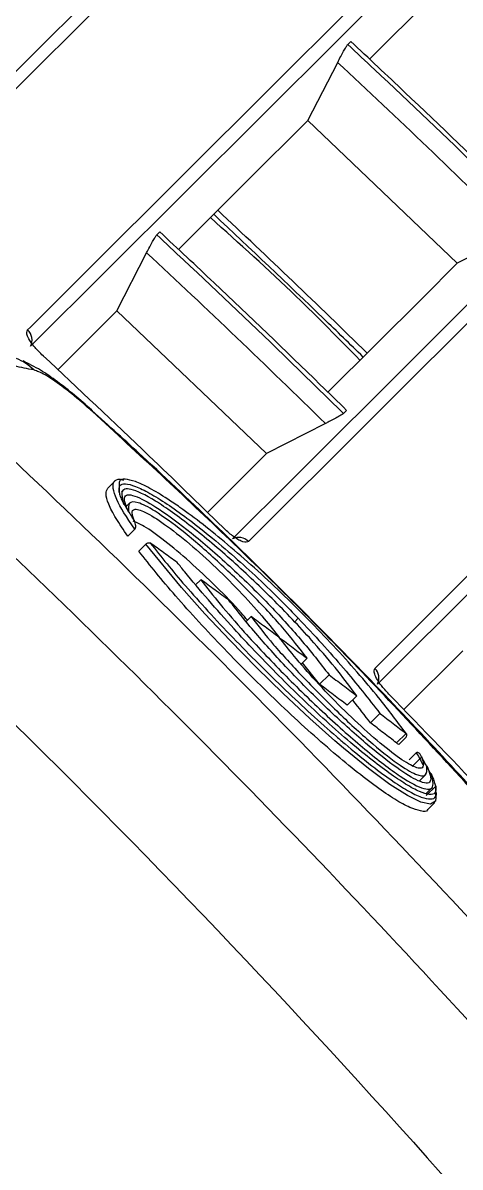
# Model space of a CAD drawing. Extents: x 400 to 501, y 484 to 634.
# Drawn here: x 419.605 to 420.555, y 524.329 to 526.815 of the extents above; entities that cross this region are included whole.
import ezdxf

# ---------------------------------------------------------------- set-up
doc = ezdxf.new("R2010")
doc.units = 0
doc.header["$MEASUREMENT"] = 0
doc.layers.add('DIM', color=3, linetype='Continuous')
doc.layers.add('GEOMETRY', color=3, linetype='Continuous', lineweight=25)

# ---------------------------------------------------------------- blocks, each defined once
blk = doc.blocks.new('2026 GRANDEE')
at = {"layer": 'GEOMETRY', "ltscale": 16}
for p, q in [((-30.1136, -70.0722), (-30.107, -70.0657)), ((-30.1999, -70.2372), (-30.1354, -70.1112)), ((-30.1999, -70.2372), (-29.8754, -70.5476)), ((-30.5287, -70.4859), (-30.5221, -70.4793)), ((-29.7472, -70.4826), (-29.8754, -70.5476)), ((-30.615, -70.6508), (-30.5505, -70.5248)), ((-30.615, -70.6508), (-30.7435, -70.7789)), ((-30.615, -70.6508), (-30.2902, -70.9609)), ((-30.1159, -70.8673), (-30.1225, -70.8739)), ((-30.162, -70.8959), (-30.2902, -70.9609)), ((-30.4185, -71.0888), (-30.2902, -70.9609)), ((-30.6198, -71.0209), (-30.6351, -71.0362)), ((-30.6099, -71.0261), (-30.6104, -71.0447)), ((-30.6104, -71.0447), (-30.6104, -71.045)), ((-30.6016, -71.0409), (-30.6051, -71.0444)), ((-30.6014, -71.0667), (-30.6014, -71.0668)), ((-30.5877, -71.069), (-30.5944, -71.0757)), ((-30.5779, -71.1064), (-30.578, -71.1062)), ((-30.5917, -71.1405), (-30.5764, -71.1253)), ((-30.5678, -71.173), (-30.5526, -71.1578)), ((-30.5425, -71.1557), (-30.5426, -71.1557)), ((-30.444, -71.2462), (-30.4328, -71.2351)), ((-30.334, -71.3259), (-30.3234, -71.3153)), ((-30.2294, -71.3273), (-30.221, -71.3189)), ((-29.9916, -71.5173), (-29.8632, -71.3894)), ((-30.2148, -71.4185), (-30.202, -71.4057)), ((-30.1748, -71.4623), (-30.2117, -71.4154)), ((-30.1748, -71.4623), (-30.1542, -71.4417)), ((-30.1145, -71.5079), (-30.0938, -71.4873)), ((-30.0642, -71.5462), (-30.0435, -71.5256)), ((-30.0073, -71.5898), (-29.9867, -71.5692)), ((-30.0028, -71.5933), (-29.9876, -71.5781)), ((-29.9865, -71.5693), (-29.9867, -71.5692)), ((-29.9799, -71.6267), (-29.9647, -71.6116)), ((-29.9733, -71.6408), (-29.9527, -71.6202)), ((-29.9306, -71.661), (-29.9529, -71.6196)), ((-29.9529, -71.6196), (-29.9527, -71.6202)), ((-29.9575, -71.6719), (-29.9439, -71.6583)), ((-29.9306, -71.661), (-29.9306, -71.661)), ((-29.9433, -71.6996), (-29.9309, -71.6872)), ((-29.943, -71.704), (-29.9223, -71.6834)), ((-29.9224, -71.6937), (-29.9223, -71.6835)), ((-29.9223, -71.6834), (-29.9223, -71.6835)), ((-29.9397, -71.7341), (-29.9244, -71.7188))]:
    blk.add_line(p, q, dxfattribs=at)
at = {"layer": 'GEOMETRY', "ltscale": 16, "flags": 128}
for points in [[(-31.2286, -70.523), (-30.6394, -69.9358), (-30.2175, -69.5154), (-29.7957, -69.095)], [(-29.7622, -69.0996), (-29.7685, -69.1059), (-29.7937, -69.131), (-29.8943, -69.2313), (-30.2971, -69.6326), (-31.1952, -70.5275)], [(-30.8093, -70.6925), (-30.8031, -70.6863), (-30.7779, -70.6612), (-30.6773, -70.561), (-30.2749, -70.16), (-29.4744, -69.3624)], [(-29.468, -69.3978), (-29.6012, -69.5305), (-30.1338, -70.0614), (-30.8028, -70.7281)], [(-29.6794, -69.7185), (-29.8, -69.8387), (-30.0662, -70.104)], [(-30.3637, -71.1465), (-30.2316, -71.0148), (-29.7031, -70.4882), (-29.0286, -69.816)], [(-28.9941, -69.8215), (-29.0004, -69.8278), (-29.0255, -69.8528), (-29.126, -69.953), (-29.528, -70.3536), (-30.3292, -71.152)], [(-30.0545, -71.4278), (-30.0482, -71.4215), (-30.023, -71.3965), (-29.9225, -71.2963), (-29.5206, -70.8957), (-28.7194, -70.0972)], [(-28.7139, -70.1318), (-28.846, -70.2634), (-29.3745, -70.7901), (-30.049, -71.4623)], [(-30.1999, -70.2372), (-30.3326, -70.3694), (-30.4813, -70.5176)], [(-30.1565, -70.8277), (-29.9507, -70.6226), (-29.8754, -70.5476)], [(-30.7753, -70.7484), (-30.7753, -70.7484), (-30.7754, -70.7485), (-30.7755, -70.7486)], [(-30.3847, -71.1211), (-30.3847, -71.1211), (-30.3848, -71.1212), (-30.385, -71.1213)], [(-29.9223, -71.6961), (-29.9211, -71.6997), (-29.9225, -71.7163), (-29.9335, -71.7225), (-29.9544, -71.7183), (-29.9836, -71.7042), (-30.0218, -71.6798), (-30.0682, -71.6456), (-30.1225, -71.6013), (-30.1414, -71.5851), (-30.1959, -71.5367), (-30.2541, -71.4823), (-30.3117, -71.4261), (-30.3699, -71.3668), (-30.4238, -71.3094), (-30.475, -71.2522), (-30.5526, -71.1578), (-30.5526, -71.1578), (-30.5526, -71.1578)], [(-30.0237, -71.4834), (-30.0237, -71.4834), (-30.0238, -71.4834), (-30.0239, -71.4836)]]:
    blk.add_lwpolyline(points, dxfattribs=at)
at = {"layer": 'GEOMETRY', "ltscale": 16}
for centre, radius, start, end in [((-30.8296, -70.7146), 0.03, 333.2778, 47.4465), ((-30.8742, -70.8581), 0.1111, 45.0204, 68.5356), ((-30.6717, -70.8698), 0.00358, 356.8325, 44.0406), ((-30.3503, -71.1733), 0.03, 45.2472, 116.5415), ((-30.0758, -71.4488), 0.03, 333.2611, 44.5554)]:
    blk.add_arc(centre, radius, start, end, dxfattribs=at)
for centre, major_axis, ratio, start_param, end_param in [((-45.1429, -86.1824), (15.6711, 15.4249), 0.996901, 0.017756, 0.042265), ((-45.4173, -86.4677), (15.5261, 15.5471), 0.994103, 0.01159, 0.032149), ((-45.0581, -86.0979), (15.1716, 14.9271), 0.996901, 0.018346, 0.043668), ((-42.4724, -89.0243), (-3.5565, 21.5214), 0.965884, 5.481094, 5.48136)]:
    blk.add_ellipse(centre, major_axis=major_axis, ratio=ratio, start_param=start_param, end_param=end_param, dxfattribs=at)
for points, knots in [([(-24.9037, -71.1781), (-25.1092, -70.9092), (-25.5202, -70.3712), (-26.1771, -69.5963), (-26.8615, -68.8464), (-27.5752, -68.1237), (-28.3165, -67.4301), (-29.0853, -66.7668), (-29.8771, -66.1321), (-30.4258, -65.7364), (-30.7001, -65.5385)], [0, 0, 0, 0, 0.125014, 0.250075, 0.375167, 0.499994, 0.625245, 0.750109, 0.875055, 1, 1, 1, 1]), ([(-32.4393, -66.5777), (-32.1638, -66.7562), (-31.6127, -67.1133), (-30.8171, -67.6953), (-30.0464, -68.3097), (-29.3042, -68.9586), (-28.5915, -69.6399), (-27.9102, -70.3526), (-27.2613, -71.0948), (-26.6469, -71.8656), (-26.065, -72.6611), (-25.708, -73.2121), (-25.5295, -73.4875)], [0, 0, 0, 0, 0.100018, 0.20002, 0.300023, 0.400028, 0.500014, 0.600004, 0.700009, 0.800012, 0.900014, 1, 1, 1, 1]), ([(-25.6464, -73.6293), (-25.6502, -73.6232), (-25.7454, -73.4681), (-25.9404, -73.1721), (-26.2318, -72.7426), (-26.533, -72.3227), (-26.8436, -71.9096), (-27.1645, -71.5033), (-27.4947, -71.1045), (-27.8341, -70.7137), (-28.1822, -70.3313), (-28.5387, -69.9575), (-28.9035, -69.5927), (-29.2766, -69.2366), (-29.6581, -68.889), (-30.0481, -68.5501), (-30.4464, -68.22), (-30.8524, -67.8991), (-31.2659, -67.5876), (-31.6866, -67.2863), (-32.1027, -67.0016), (-32.3817, -66.8225), (-32.5156, -66.7366)], [0, 0, 0, 0, 0.002213, 0.055684, 0.108455, 0.160976, 0.213723, 0.26649, 0.319253, 0.371988, 0.424676, 0.477298, 0.529838, 0.58234, 0.634906, 0.687556, 0.740267, 0.793018, 0.845789, 0.898552, 0.951282, 1, 1, 1, 1]), ([(-25.6483, -73.6291), (-25.8033, -73.3889), (-26.1133, -72.9086), (-26.6146, -72.2097), (-27.1419, -71.5279), (-27.6804, -70.8862), (-28.2248, -70.2844), (-28.7728, -69.7201), (-29.3417, -69.1747), (-29.9339, -68.6462), (-30.548, -68.1365), (-31.185, -67.6464), (-31.8393, -67.1773), (-32.29, -66.8846), (-32.5153, -66.7383)], [0, 0, 0, 0, 0.087491, 0.174982, 0.263034, 0.351085, 0.431087, 0.51109, 0.591525, 0.67196, 0.753741, 0.835522, 0.917761, 1, 1, 1, 1]), ([(-25.7021, -71.7737), (-25.8774, -71.5436), (-26.2281, -71.0834), (-26.7851, -70.417), (-27.3638, -69.7692), (-27.9645, -69.1422), (-28.5872, -68.5367), (-29.2303, -67.9537), (-29.8925, -67.3921), (-30.3496, -67.0381), (-30.5782, -66.861)], [0, 0, 0, 0, 0.124976, 0.249954, 0.375094, 0.500157, 0.625013, 0.750244, 0.875082, 1, 1, 1, 1]), ([(-25.7386, -71.7345), (-25.8776, -71.5532), (-26.1546, -71.1919), (-26.5879, -70.6657), (-27.0333, -70.1518), (-27.4955, -69.647), (-27.9681, -69.1573), (-28.4583, -68.6767), (-28.9584, -68.2115), (-29.4768, -67.7558), (-30.0022, -67.3168), (-30.3626, -67.0361), (-30.5419, -66.8965)], [0, 0, 0, 0, 0.1002707, 0.199812, 0.2990107, 0.3985843, 0.4999816, 0.5974976, 0.6996769, 0.7995593, 0.9002788, 1, 1, 1, 1]), ([(-30.6622, -66.9724), (-30.3611, -67.2085), (-29.7584, -67.6811), (-28.8962, -68.4422), (-28.0659, -69.2395), (-27.2738, -70.0759), (-26.5174, -70.9452), (-26.0482, -71.5528), (-25.8137, -71.8565)], [0, 0, 0, 0, 0.166292, 0.332871, 0.499503, 0.666321, 0.833229, 1, 1, 1, 1]), ([(-25.9456, -73.3909), (-25.9456, -73.3909), (-26.1094, -73.1413), (-26.4472, -72.6485), (-26.9831, -71.9302), (-27.5447, -71.2373), (-28.1308, -70.5709), (-28.7398, -69.9315), (-29.3834, -69.3071), (-30.0625, -68.7003), (-30.7769, -68.1134), (-31.5148, -67.5566), (-32.0215, -67.2062), (-32.2782, -67.0364), (-32.2782, -67.0364)], [0, 0, 0, 0, 0.0000003, 0.0991976, 0.1984357, 0.2976321, 0.3953288, 0.4930655, 0.5907622, 0.6930252, 0.7953794, 0.8977349, 0.9999997, 1, 1, 1, 1]), ([(-32.2707, -67.0219), (-32.0163, -67.1942), (-31.5076, -67.5386), (-30.7704, -68.0964), (-30.0537, -68.6837), (-29.4274, -69.2433), (-28.8857, -69.7633), (-28.4216, -70.2362), (-27.9714, -70.7235), (-27.5338, -71.2265), (-27.1099, -71.7444), (-26.7002, -72.2776), (-26.3052, -72.8229), (-26.0558, -73.1966), (-25.9311, -73.3835)], [0, 0, 0, 0, 0.101938, 0.203876, 0.306551, 0.409225, 0.482376, 0.555527, 0.628952, 0.702376, 0.776641, 0.850905, 0.925453, 1, 1, 1, 1]), ([(-25.9614, -73.4415), (-26.0872, -73.2523), (-26.3389, -72.8738), (-26.7389, -72.3202), (-27.1553, -71.7777), (-27.5865, -71.2512), (-28.0307, -70.7415), (-28.4878, -70.2482), (-28.9604, -69.7684), (-29.5054, -69.248), (-30.1279, -68.6947), (-30.8361, -68.1168), (-31.5678, -67.5652), (-32.0752, -67.2231), (-32.3289, -67.0521)], [0, 0, 0, 0, 0.075083, 0.150165, 0.225547, 0.300929, 0.374837, 0.448745, 0.522941, 0.597137, 0.697492, 0.797847, 0.898923, 1, 1, 1, 1]), ([(-32.327, -67.0484), (-32.327, -67.0484), (-32.0722, -67.2156), (-31.5694, -67.561), (-30.8369, -68.1102), (-30.1276, -68.6892), (-29.4474, -69.2932), (-28.7971, -69.9206), (-28.177, -70.5696), (-27.5806, -71.2469), (-27.0097, -71.9517), (-26.4657, -72.6832), (-26.1235, -73.1853), (-25.9577, -73.4396), (-25.9577, -73.4396)], [0, 0, 0, 0, 0.0000003, 0.1006726, 0.2014352, 0.3021971, 0.4028686, 0.5015903, 0.6003549, 0.6990767, 0.7993693, 0.8997067, 0.9999997, 1, 1, 1, 1]), ([(-36.666, -67.1214), (-36.4081, -67.2387), (-35.8921, -67.4733), (-35.1368, -67.8654), (-34.3969, -68.2859), (-33.6683, -68.7414), (-32.9524, -69.2317), (-32.251, -69.7571), (-31.5722, -70.3116), (-30.924, -70.8887), (-30.3067, -71.4867), (-29.7201, -72.1037), (-29.1593, -72.7442), (-28.6204, -73.4134), (-28.1051, -74.1112), (-27.6152, -74.8371), (-27.1563, -75.5828), (-26.7434, -76.3234), (-26.371, -77.0547), (-26.1542, -77.537), (-26.0457, -77.7784)], [0, 0, 0, 0, 0.055243, 0.110533, 0.165823, 0.221065, 0.277913, 0.334813, 0.391712, 0.44856, 0.503771, 0.55903, 0.614289, 0.6695, 0.72632, 0.783192, 0.840065, 0.896885, 0.948404, 1, 1, 1, 1]), ([(-26.178, -77.8445), (-26.2858, -77.605), (-26.5016, -77.1259), (-26.8683, -76.4066), (-27.2708, -75.6846), (-27.7129, -74.964), (-28.184, -74.2618), (-28.6884, -73.573), (-29.2264, -72.8995), (-29.798, -72.2428), (-30.3968, -71.6108), (-31.0158, -71.0105), (-31.6534, -70.442), (-32.3078, -69.9052), (-32.9835, -69.3956), (-33.686, -68.9099), (-34.4149, -68.4496), (-35.1701, -68.017), (-35.9415, -67.6142), (-36.4689, -67.3737), (-36.7325, -67.2535)], [0, 0, 0, 0, 0.051523, 0.103124, 0.158337, 0.213598, 0.268858, 0.324071, 0.380887, 0.437754, 0.494622, 0.551437, 0.606681, 0.661972, 0.717264, 0.772508, 0.829355, 0.886254, 0.943153, 1, 1, 1, 1]), ([(-35.2895, -68.2538), (-34.4481, -68.7081), (-33.6407, -69.2251), (-32.1092, -70.3705), (-31.3851, -70.9988), (-30.0343, -72.3527), (-29.4077, -73.0782), (-28.2653, -74.6119), (-27.7496, -75.4202), (-27.296, -76.262)], [0, 0, 0, 0, 0.25, 0.25, 0.5, 0.5, 0.75, 0.75, 1, 1, 1, 1]), ([(-27.8449, -77.1736), (-27.8578, -77.1479), (-27.8836, -77.0965), (-27.9228, -77.0197), (-27.9623, -76.943), (-28.0022, -76.8666), (-28.0424, -76.7904), (-28.0829, -76.7144), (-28.1238, -76.6386), (-28.165, -76.563), (-28.2066, -76.4876), (-28.2485, -76.4124), (-28.2907, -76.3375), (-28.3332, -76.2627), (-28.3761, -76.1881), (-28.4194, -76.1138), (-28.4629, -76.0396), (-28.5069, -75.9656), (-28.5511, -75.8919), (-28.5957, -75.8184), (-28.6406, -75.745), (-28.6859, -75.6719), (-28.7315, -75.599), (-28.7774, -75.5263), (-28.8237, -75.4537), (-28.8703, -75.3814), (-28.9173, -75.3093), (-28.9645, -75.2374), (-29.0122, -75.1658), (-29.0601, -75.0943), (-29.1084, -75.023), (-29.1571, -74.9519), (-29.206, -74.8811), (-29.2553, -74.8104), (-29.305, -74.7399), (-29.355, -74.6697), (-29.4618, -74.521), (-29.628, -74.2956), (-29.8576, -73.9969), (-30.0933, -73.7027), (-30.4141, -73.3183), (-30.8284, -72.8509), (-31.3464, -72.3116), (-31.8852, -71.7935), (-32.3515, -71.3797), (-32.7348, -71.0593), (-33.0278, -70.8243), (-33.3254, -70.5952), (-33.5718, -70.4132), (-33.7645, -70.275), (-33.9018, -70.1785), (-34.0399, -70.0832), (-34.1788, -69.9892), (-34.3184, -69.8965), (-34.4589, -69.8051), (-34.6001, -69.7149), (-34.7421, -69.6261), (-34.8848, -69.5385), (-35.0284, -69.4522), (-35.1727, -69.3671), (-35.3178, -69.2834), (-35.4637, -69.2009), (-35.6104, -69.1197), (-35.7579, -69.0398), (-35.9061, -68.9612), (-36.0551, -68.8838), (-36.155, -68.8333), (-36.205, -68.808)], [0, 0, 0, 0, 0.007171, 0.01434, 0.021506, 0.02867, 0.035832, 0.042992, 0.05015, 0.057307, 0.064462, 0.071616, 0.078768, 0.085919, 0.09307, 0.100219, 0.107368, 0.114517, 0.121665, 0.128813, 0.135961, 0.14311, 0.150258, 0.157407, 0.164557, 0.171707, 0.178858, 0.186011, 0.193164, 0.200319, 0.207475, 0.214633, 0.221793, 0.228955, 0.236119, 0.243285, 0.250453, 0.281776, 0.313092, 0.344413, 0.375751, 0.437937, 0.50009, 0.562163, 0.624276, 0.655505, 0.686717, 0.717924, 0.74914, 0.763099, 0.77705, 0.790994, 0.804931, 0.818862, 0.83279, 0.846714, 0.860637, 0.874559, 0.888481, 0.902404, 0.91633, 0.930259, 0.944193, 0.958134, 0.972081, 0.986036, 1, 1, 1, 1]), ([(-30.1354, -70.1112), (-30.1332, -70.1069), (-30.1288, -70.0983), (-30.1224, -70.0866), (-30.1173, -70.0777), (-30.1146, -70.0734), (-30.1138, -70.0725), (-30.1136, -70.0722)], [0, 0, 0, 0, 0.232753, 0.465677, 0.693575, 0.912779, 1, 1, 1, 1]), ([(-30.1136, -70.0722), (-30.0941, -70.0905), (-29.9967, -70.1815), (-29.8611, -70.3107), (-29.7462, -70.4229), (-29.7077, -70.4606)], [0, 0, 0, 0, 0.142416, 0.712093, 1, 1, 1, 1]), ([(-29.7011, -70.454), (-29.7202, -70.4353), (-29.8154, -70.3421), (-29.9505, -70.2123), (-30.0677, -70.1025), (-30.107, -70.0657)], [0, 0, 0, 0, 0.142416, 0.712093, 1, 1, 1, 1]), ([(-30.087, -70.7585), (-30.1327, -70.7119), (-30.2375, -70.6049), (-30.349, -70.505), (-30.412, -70.4485)], [0, 0, 0, 0, 0.435547, 1, 1, 1, 1]), ([(-30.0799, -70.7514), (-30.1085, -70.7235), (-30.2158, -70.6191), (-30.3248, -70.5165), (-30.4047, -70.4413)], [0, 0, 0, 0, 0.2667558, 1, 1, 1, 1]), ([(-30.5505, -70.5248), (-30.5483, -70.5206), (-30.5439, -70.512), (-30.5375, -70.5003), (-30.5324, -70.4914), (-30.5297, -70.4871), (-30.5289, -70.4862), (-30.5287, -70.4859)], [0, 0, 0, 0, 0.232655, 0.465479, 0.693327, 0.91256, 1, 1, 1, 1]), ([(-30.5287, -70.4859), (-30.5092, -70.5041), (-30.4117, -70.595), (-30.276, -70.7241), (-30.161, -70.8362), (-30.1225, -70.8739)], [0, 0, 0, 0, 0.142411, 0.71207, 1, 1, 1, 1]), ([(-30.1159, -70.8673), (-30.135, -70.8487), (-30.2303, -70.7555), (-30.3654, -70.6258), (-30.4827, -70.5162), (-30.5221, -70.4793)], [0, 0, 0, 0, 0.142411, 0.712071, 1, 1, 1, 1]), ([(-30.7755, -70.7486), (-30.7788, -70.7455), (-30.7853, -70.7392), (-30.7948, -70.7289), (-30.8043, -70.7166), (-30.8129, -70.7009), (-30.8108, -70.6959), (-30.8093, -70.6925)], [0, 0, 0, 0, 0.089542, 0.17884, 0.313955, 0.54133, 1, 1, 1, 1]), ([(-30.7957, -70.7795), (-30.8097, -70.7767), (-30.8378, -70.7711), (-30.8873, -70.7613), (-30.9228, -70.7543), (-30.9443, -70.7501)], [0, 0, 0, 0, 0.283591, 0.567183, 1, 1, 1, 1]), ([(-30.6691, -70.8673), (-30.6695, -70.867), (-30.6821, -70.8556), (-30.708, -70.8332), (-30.7457, -70.8037), (-30.7819, -70.7782), (-30.8065, -70.7661), (-30.8192, -70.7599)], [0, 0, 0, 0, 0.006747, 0.233856, 0.473854, 0.727934, 1, 1, 1, 1]), ([(-30.385, -71.1213), (-30.4384, -71.0693), (-30.5673, -70.9437), (-30.6986, -70.8207), (-30.7755, -70.7486)], [0, 0, 0, 0, 0.4142, 1, 1, 1, 1]), ([(-30.6681, -70.87), (-30.6757, -70.8633), (-30.6989, -70.8427), (-30.7361, -70.8131), (-30.774, -70.7873), (-30.7884, -70.7821), (-30.7957, -70.7795)], [0, 0, 0, 0, 0.1394544, 0.4245522, 0.7125888, 1, 1, 1, 1]), ([(-29.7709, -71.7686), (-29.7712, -71.7683), (-29.8189, -71.7148), (-29.9184, -71.6062), (-30.072, -71.4439), (-30.2317, -71.2815), (-30.3944, -71.1223), (-30.5404, -70.9841), (-30.6327, -70.9007), (-30.6693, -70.8677)], [0, 0, 0, 0, 0.000926, 0.169973, 0.34853, 0.526596, 0.704979, 0.883176, 1, 1, 1, 1]), ([(-29.7736, -71.7676), (-29.8757, -71.6563), (-30.0688, -71.4458), (-30.3696, -71.1451), (-30.5683, -70.962), (-30.6681, -70.87)], [0, 0, 0, 0, 0.358514, 0.67769, 1, 1, 1, 1]), ([(-30.1225, -70.8739), (-30.1233, -70.8746), (-30.125, -70.8758), (-30.1321, -70.88), (-30.1419, -70.8854), (-30.1524, -70.891), (-30.1593, -70.8945), (-30.162, -70.8959)], [0, 0, 0, 0, 0.20784, 0.4155146, 0.6278232, 0.8506948, 1, 1, 1, 1]), ([(-30.5764, -71.1253), (-30.5764, -71.1253), (-30.5945, -71.0997), (-30.6149, -71.0659), (-30.625, -71.0351), (-30.6221, -71.0209), (-30.6139, -71.0154), (-30.6036, -71.018), (-30.6011, -71.0186)], [0, 0, 0, 0, 0.000006, 0.352522, 0.545685, 0.744396, 0.937603, 1, 1, 1, 1]), ([(-29.9865, -71.5693), (-30.0055, -71.5439), (-30.0488, -71.4857), (-30.1263, -71.3976), (-30.2001, -71.3204), (-30.2581, -71.2633), (-30.3172, -71.2083), (-30.3746, -71.1583), (-30.4293, -71.1139), (-30.4723, -71.0819), (-30.511, -71.0556), (-30.5451, -71.0351), (-30.5765, -71.0203), (-30.5981, -71.0161), (-30.6103, -71.0173), (-30.61, -71.0246), (-30.6099, -71.0261)], [0, 0, 0, 0, 0.105667, 0.242081, 0.310075, 0.380083, 0.449179, 0.520353, 0.589262, 0.660157, 0.701788, 0.770683, 0.84154, 0.910773, 0.982031, 1, 1, 1, 1]), ([(-30.5917, -71.1405), (-30.6008, -71.1271), (-30.6189, -71.1002), (-30.6343, -71.0697), (-30.6409, -71.0471), (-30.6368, -71.0399), (-30.6349, -71.0364)], [0, 0, 0, 0, 0.252757, 0.505545, 0.759337, 1, 1, 1, 1]), ([(-30.6104, -71.0447), (-30.6106, -71.0394), (-30.6109, -71.0286), (-30.598, -71.0252), (-30.5759, -71.031), (-30.5353, -71.0509), (-30.4796, -71.0879), (-30.414, -71.1391), (-30.3615, -71.1835), (-30.308, -71.2322), (-30.2612, -71.2775), (-30.2326, -71.3069), (-30.221, -71.3189)], [0, 0, 0, 0, 0.093168, 0.188933, 0.283228, 0.380409, 0.56726, 0.662192, 0.760343, 0.847755, 0.938103, 1, 1, 1, 1]), ([(-30.6104, -71.045), (-30.61, -71.0464), (-30.6091, -71.0506), (-30.6061, -71.0591), (-30.6019, -71.0673), (-30.5998, -71.0715)], [0, 0, 0, 0, 0.190174, 0.593557, 1, 1, 1, 1]), ([(-30.0938, -71.4873), (-30.107, -71.4697), (-30.1337, -71.434), (-30.1927, -71.3644), (-30.2714, -71.281), (-30.3647, -71.1926), (-30.4561, -71.1158), (-30.5355, -71.0592), (-30.5885, -71.0338), (-30.6079, -71.0399), (-30.6033, -71.0588), (-30.6014, -71.0667)], [0, 0, 0, 0, 0.082864, 0.168403, 0.288458, 0.408399, 0.532653, 0.663392, 0.792892, 0.914162, 1, 1, 1, 1]), ([(-30.6014, -71.0667), (-30.5986, -71.072), (-30.5924, -71.0839), (-30.5831, -71.0984), (-30.5779, -71.1064)], [0, 0, 0, 0, 0.448228, 1, 1, 1, 1]), ([(-30.5998, -71.0715), (-30.5999, -71.071), (-30.6002, -71.0702), (-30.6007, -71.0686), (-30.6011, -71.0675), (-30.6014, -71.0668)], [0, 0, 0, 0, 0.262276, 0.524552, 1, 1, 1, 1]), ([(-30.5898, -71.0875), (-30.5928, -71.0805), (-30.5989, -71.0667), (-30.5999, -71.0488), (-30.5774, -71.0499), (-30.5249, -71.0795), (-30.4549, -71.131), (-30.3712, -71.2031), (-30.2871, -71.2851), (-30.2108, -71.3687), (-30.1737, -71.4165), (-30.1542, -71.4417)], [0, 0, 0, 0, 0.06627, 0.132186, 0.265393, 0.37998, 0.503151, 0.631878, 0.756024, 0.87142, 1, 1, 1, 1]), ([(-30.202, -71.4057), (-30.2183, -71.3845), (-30.2511, -71.3418), (-30.3223, -71.2657), (-30.3981, -71.1924), (-30.4726, -71.1281), (-30.5336, -71.0838), (-30.5727, -71.0645), (-30.5915, -71.0661), (-30.5904, -71.0802), (-30.5898, -71.0875)], [0, 0, 0, 0, 0.128579, 0.257954, 0.385009, 0.517435, 0.646135, 0.760591, 0.877857, 1, 1, 1, 1]), ([(-30.578, -71.1062), (-30.5799, -71.1004), (-30.5836, -71.0888), (-30.5786, -71.0793), (-30.5558, -71.0858), (-30.5135, -71.1121), (-30.459, -71.1548), (-30.3992, -71.2086), (-30.3424, -71.266), (-30.2962, -71.318), (-30.273, -71.3473), (-30.2626, -71.3604)], [0, 0, 0, 0, 0.090217, 0.179817, 0.304485, 0.429173, 0.554588, 0.673072, 0.79159, 0.906522, 1, 1, 1, 1]), ([(-30.3312, -71.3231), (-30.3358, -71.3179), (-30.3557, -71.2946), (-30.3989, -71.2498), (-30.4573, -71.1948), (-30.5122, -71.1493), (-30.5557, -71.1181), (-30.5724, -71.111), (-30.5797, -71.108)], [0, 0, 0, 0, 0.058135, 0.256593, 0.455387, 0.652092, 0.848907, 1, 1, 1, 1]), ([(-30.5779, -71.1064), (-30.5772, -71.1083), (-30.576, -71.1116), (-30.575, -71.1164), (-30.5749, -71.1195), (-30.5749, -71.1211), (-30.5751, -71.1225), (-30.5754, -71.1236), (-30.5758, -71.1245), (-30.5761, -71.125), (-30.5764, -71.1252), (-30.5764, -71.1253)], [0, 0, 0, 0, 0.413786, 0.690268, 0.787398, 0.854568, 0.901504, 0.951948, 0.972126, 0.989232, 1, 1, 1, 1]), ([(-30.3292, -71.152), (-30.3323, -71.1534), (-30.3364, -71.1553), (-30.3494, -71.1496), (-30.3596, -71.1432), (-30.3711, -71.1341), (-30.3795, -71.1266), (-30.3841, -71.1222), (-30.385, -71.1213)], [0, 0, 0, 0, 0.433038, 0.596094, 0.760183, 0.866765, 0.974173, 1, 1, 1, 1]), ([(-30.5526, -71.1578), (-30.5519, -71.1573), (-30.5506, -71.1561), (-30.5481, -71.155), (-30.5457, -71.1546), (-30.5438, -71.1549), (-30.5429, -71.1554), (-30.5426, -71.1557)], [0, 0, 0, 0, 0.216333, 0.432667, 0.648988, 0.865295, 1, 1, 1, 1]), ([(-30.5426, -71.1557), (-30.5187, -71.1856), (-30.482, -71.2316), (-30.4174, -71.3035), (-30.3637, -71.3607), (-30.3067, -71.4188), (-30.2493, -71.4748), (-30.1922, -71.5283), (-30.1492, -71.5665), (-30.107, -71.6026), (-30.0658, -71.6363), (-30.0201, -71.6702), (-29.9819, -71.6947), (-29.9526, -71.709), (-29.9323, -71.7129), (-29.9209, -71.709), (-29.922, -71.6981), (-29.9224, -71.6937)], [0, 0, 0, 0, 0.121999, 0.187252, 0.254375, 0.319639, 0.386826, 0.451762, 0.518564, 0.542144, 0.611927, 0.683957, 0.750618, 0.819221, 0.8859, 0.954533, 1, 1, 1, 1]), ([(-30.4842, -71.1978), (-30.489, -71.1943), (-30.4987, -71.1873), (-30.5182, -71.1732), (-30.5327, -71.1627), (-30.5425, -71.1557)], [0, 0, 0, 0, 0.25, 0.500001, 1, 1, 1, 1]), ([(-29.9405, -71.7333), (-29.9405, -71.7338), (-29.9405, -71.7403), (-29.9548, -71.7378), (-29.9771, -71.7318), (-30.0101, -71.7134), (-30.0503, -71.6862), (-30.0976, -71.65), (-30.1502, -71.6063), (-30.2068, -71.5561), (-30.2656, -71.5014), (-30.3248, -71.4436), (-30.3827, -71.3848), (-30.4375, -71.3264), (-30.5044, -71.2523), (-30.5427, -71.2044), (-30.5678, -71.173)], [0, 0, 0, 0, 0.006609, 0.078609, 0.150621, 0.222629, 0.294647, 0.366917, 0.439187, 0.511256, 0.583315, 0.654303, 0.725285, 0.795598, 0.865916, 1, 1, 1, 1]), ([(-29.9223, -71.6835), (-29.9222, -71.6891), (-29.9219, -71.7003), (-29.9349, -71.7032), (-29.9565, -71.6968), (-29.9958, -71.6756), (-30.0498, -71.6367), (-30.1137, -71.5839), (-30.1816, -71.5238), (-30.2681, -71.4405), (-30.3528, -71.3511), (-30.4179, -71.2778), (-30.4576, -71.2306), (-30.4787, -71.2045), (-30.4842, -71.1978)], [0, 0, 0, 0, 0.068317, 0.138582, 0.207289, 0.278096, 0.413928, 0.483342, 0.555108, 0.684556, 0.80394, 0.886079, 0.97059, 1, 1, 1, 1]), ([(-30.4328, -71.2351), (-30.4194, -71.2524), (-30.392, -71.2875), (-30.3324, -71.3565), (-30.2538, -71.4398), (-30.1617, -71.5292), (-30.0724, -71.608), (-29.9954, -71.6671), (-29.944, -71.6942), (-29.9249, -71.6885), (-29.9289, -71.6691), (-29.9306, -71.661)], [0, 0, 0, 0, 0.0828991, 0.1684556, 0.2883829, 0.4081992, 0.5323219, 0.6631507, 0.7927897, 0.914082, 1, 1, 1, 1]), ([(-30.3717, -71.2798), (-30.3768, -71.2761), (-30.3869, -71.2686), (-30.4073, -71.2537), (-30.4226, -71.2425), (-30.4328, -71.2351)], [0, 0, 0, 0, 0.25, 0.5, 1, 1, 1, 1]), ([(-29.9415, -71.6396), (-29.9387, -71.6467), (-29.933, -71.661), (-29.9325, -71.6793), (-29.9546, -71.6775), (-30.0057, -71.6461), (-30.0737, -71.5923), (-30.1557, -71.5183), (-30.2387, -71.4352), (-30.3147, -71.3517), (-30.352, -71.3046), (-30.3717, -71.2798)], [0, 0, 0, 0, 0.06643, 0.132502, 0.26604, 0.380737, 0.503984, 0.632946, 0.756866, 0.872282, 1, 1, 1, 1]), ([(-30.3234, -71.3153), (-30.3082, -71.335), (-30.2778, -71.3743), (-30.2121, -71.446), (-30.1401, -71.5189), (-30.0668, -71.5866), (-30.0045, -71.6367), (-29.9633, -71.661), (-29.9407, -71.6631), (-29.9412, -71.6479), (-29.9415, -71.6396)], [0, 0, 0, 0, 0.120257, 0.240816, 0.363514, 0.497494, 0.62691, 0.743721, 0.858994, 1, 1, 1, 1]), ([(-30.2626, -71.3604), (-30.2677, -71.3567), (-30.2778, -71.3491), (-30.2981, -71.3341), (-30.3133, -71.3228), (-30.3234, -71.3153)], [0, 0, 0, 0, 0.25, 0.5, 1, 1, 1, 1]), ([(-30.221, -71.3189), (-30.2037, -71.3372), (-30.1692, -71.3739), (-30.1067, -71.4451), (-30.0686, -71.4936), (-30.0435, -71.5256)], [0, 0, 0, 0, 0.253527, 0.507057, 1, 1, 1, 1]), ([(-29.9527, -71.6202), (-29.951, -71.6262), (-29.9476, -71.638), (-29.9526, -71.6476), (-29.9746, -71.6407), (-30.0157, -71.6132), (-30.0687, -71.569), (-30.1272, -71.5137), (-30.1832, -71.4555), (-30.2291, -71.403), (-30.2522, -71.3736), (-30.2626, -71.3604)], [0, 0, 0, 0, 0.089743, 0.178872, 0.303553, 0.428247, 0.554398, 0.672341, 0.791709, 0.906147, 1, 1, 1, 1]), ([(-30.2626, -71.3604), (-30.2576, -71.3642), (-30.2474, -71.3717), (-30.2272, -71.3868), (-30.2121, -71.3982), (-30.202, -71.4057)], [0, 0, 0, 0, 0.25, 0.5, 1, 1, 1, 1]), ([(-30.1542, -71.4417), (-30.1491, -71.4455), (-30.1391, -71.453), (-30.1189, -71.4683), (-30.1039, -71.4797), (-30.0938, -71.4873)], [0, 0, 0, 0, 0.25, 0.5, 1, 1, 1, 1]), ([(-30.0239, -71.4836), (-30.027, -71.4803), (-30.0332, -71.4738), (-30.042, -71.4631), (-30.0506, -71.4508), (-30.0579, -71.4356), (-30.0558, -71.4309), (-30.0545, -71.4278)], [0, 0, 0, 0, 0.093841, 0.187485, 0.324727, 0.552475, 1, 1, 1, 1]), ([(-30.1145, -71.5079), (-30.1195, -71.5041), (-30.1296, -71.4965), (-30.1497, -71.4812), (-30.1648, -71.4698), (-30.1748, -71.4623)], [0, 0, 0, 0, 0.25, 0.5, 1, 1, 1, 1]), ([(-29.6526, -71.8755), (-29.7033, -71.8208), (-29.8257, -71.689), (-29.9507, -71.5595), (-30.0239, -71.4836)], [0, 0, 0, 0, 0.4142, 1, 1, 1, 1]), ([(-30.0642, -71.5462), (-30.0763, -71.5303), (-30.0886, -71.5141), (-30.103, -71.4968), (-30.1032, -71.4966)], [0, 0, 0, 0, 0.99008, 1, 1, 1, 1]), ([(-30.0435, -71.5256), (-30.0388, -71.5292), (-30.0293, -71.5365), (-30.0103, -71.551), (-29.9961, -71.5619), (-29.9867, -71.5692)], [0, 0, 0, 0, 0.25, 0.500001, 1, 1, 1, 1]), ([(-30.0073, -71.5898), (-30.0121, -71.5861), (-30.0215, -71.5789), (-30.0404, -71.5644), (-30.0547, -71.5535), (-30.0642, -71.5462)], [0, 0, 0, 0, 0.25, 0.500001, 1, 1, 1, 1]), ([(-29.9876, -71.5781), (-29.987, -71.5774), (-29.9859, -71.5761), (-29.985, -71.5739), (-29.9849, -71.5718), (-29.9855, -71.5702), (-29.9862, -71.5696), (-29.9865, -71.5693)], [0, 0, 0, 0, 0.216124, 0.432248, 0.648391, 0.864666, 1, 1, 1, 1]), ([(-29.9529, -71.6196), (-29.9539, -71.6178), (-29.9557, -71.6143), (-29.9591, -71.6111), (-29.9623, -71.6106), (-29.9632, -71.6107), (-29.964, -71.611), (-29.9644, -71.6113), (-29.9646, -71.6115), (-29.9647, -71.6116)], [0, 0, 0, 0, 0.427346, 0.856583, 0.903418, 0.953978, 0.974383, 0.991412, 1, 1, 1, 1]), ([(-29.9647, -71.6116), (-29.9647, -71.6116), (-29.9579, -71.6218), (-29.9541, -71.6295), (-29.9502, -71.6373)], [0, 0, 0, 0, 0.000041, 1, 1, 1, 1]), ([(-29.9223, -71.6834), (-29.9226, -71.6821), (-29.9235, -71.6777), (-29.9264, -71.6692), (-29.9303, -71.6606), (-29.9323, -71.6563)], [0, 0, 0, 0, 0.189292, 0.593099, 1, 1, 1, 1]), ([(-29.9323, -71.6563), (-29.9321, -71.6567), (-29.9318, -71.6575), (-29.9312, -71.6591), (-29.9309, -71.6602), (-29.9306, -71.661)], [0, 0, 0, 0, 0.258598, 0.5171959, 1, 1, 1, 1])]:
    blk.add_open_spline(points, degree=3, knots=knots, dxfattribs=at)

msp = doc.modelspace()

# ---------------------------------------------------------------- block references
at = {"layer": 'DIM'}
msp.add_blockref('2026 GRANDEE', (450.4248, 596.8403), dxfattribs=at)

doc.saveas('drawing.dxf')
